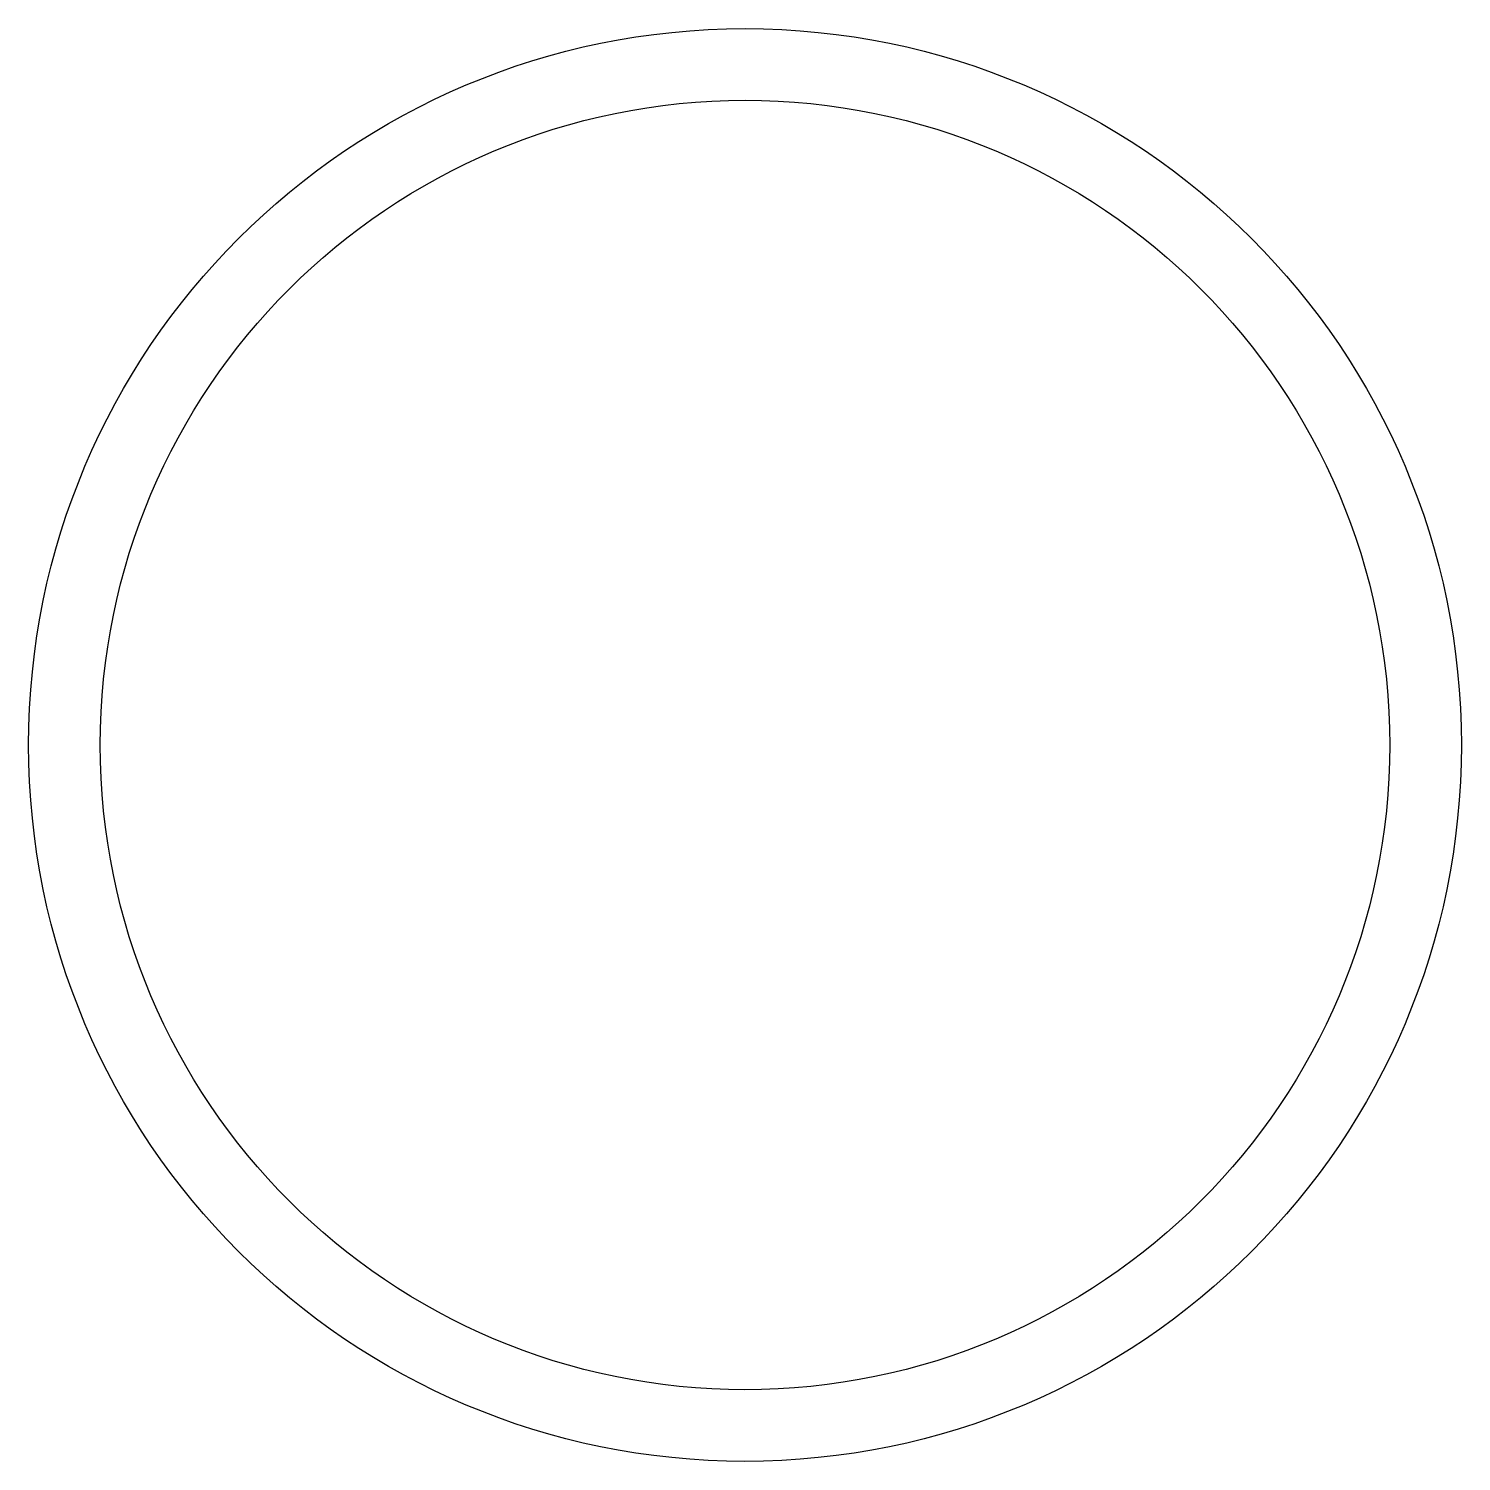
# Model space of a CAD drawing. Header units: inches. Extents: x -3.75 to 3.75, y -3.75 to 3.75.
import ezdxf

# ---------------------------------------------------------------- set-up
doc = ezdxf.new("R2010")
doc.units = ezdxf.units.IN
doc.header["$LTSCALE"] = 0.03937
doc.header["$MEASUREMENT"] = 0
doc.layers.add('Default', color=18, linetype='Continuous', true_color=0x000000)

msp = doc.modelspace()

# ---------------------------------------------------------------- linework, layer by layer
at = {"layer": 'Default'}
for radius in [3.75, 3.375]:
    msp.add_circle((0, 0), radius, dxfattribs=at)

doc.saveas('drawing.dxf')
